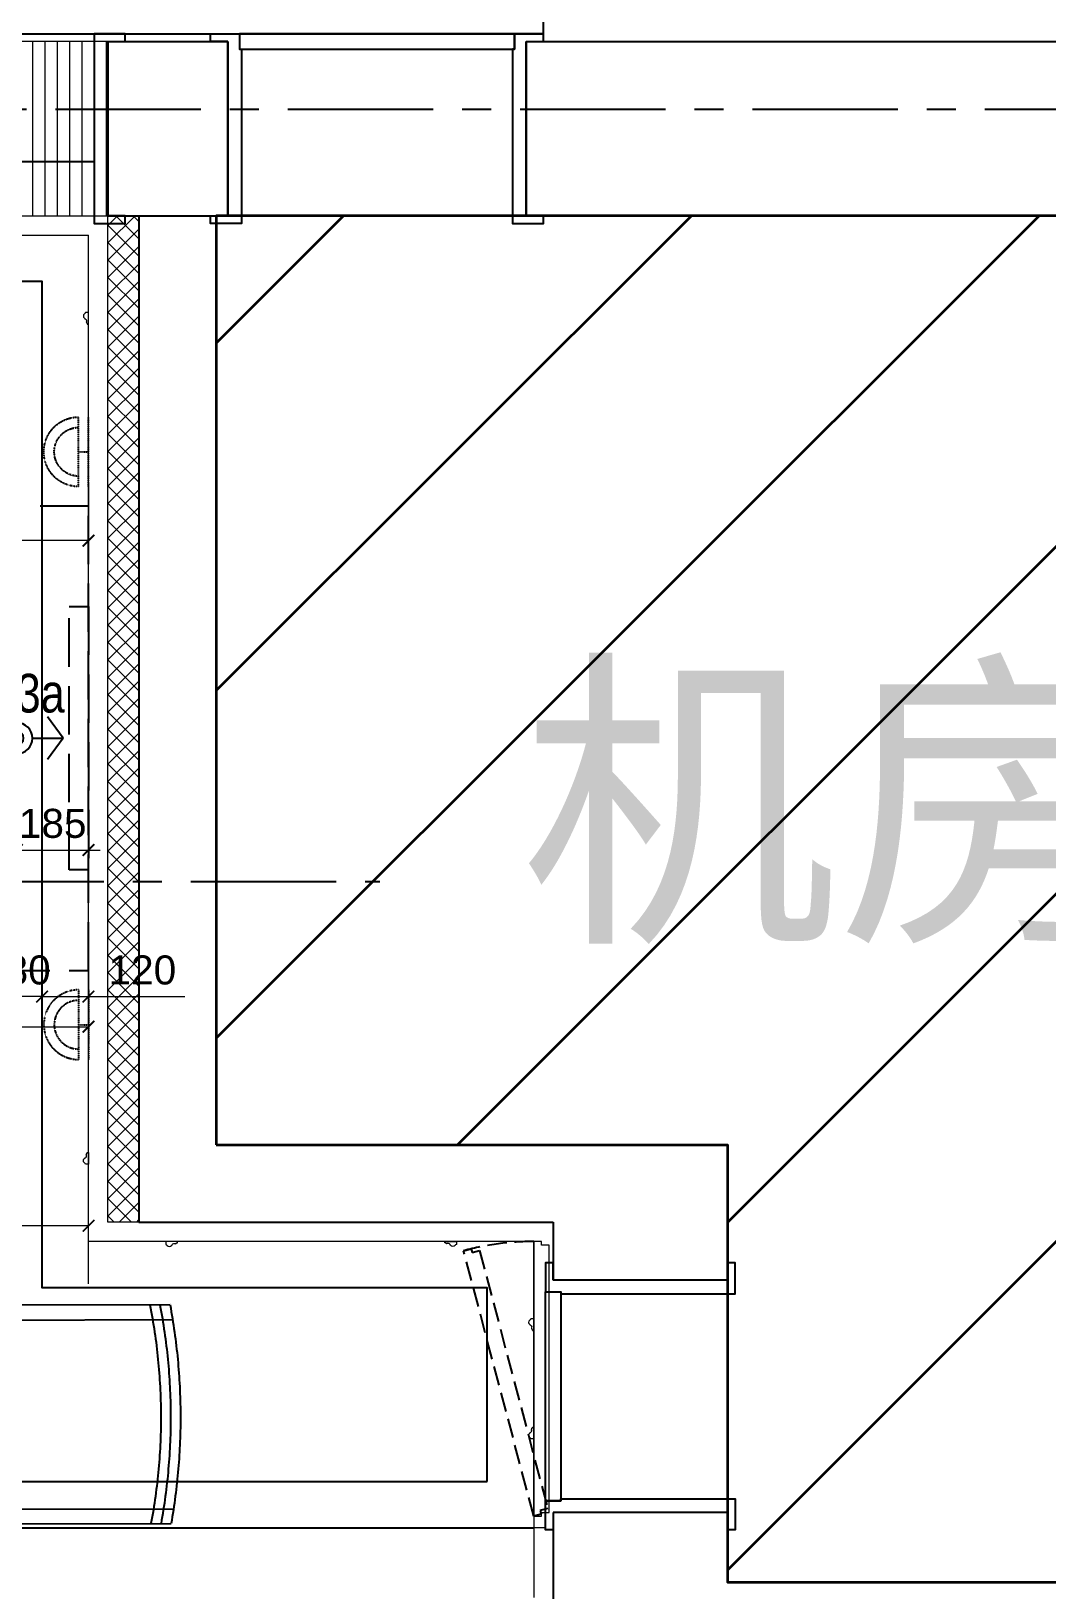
# Model space of a CAD drawing. Header units: millimetres. Extents: x -6033 to 120673, y -4970 to 90533.
# Drawn here: x 63337 to 65960, y 62390 to 66417 of the extents above; entities that cross this region are included whole.
import ezdxf
from ezdxf.enums import TextEntityAlignment as Align

# ---------------------------------------------------------------- set-up
doc = ezdxf.new("R2010")
doc.units = ezdxf.units.MM
for name, pattern in [('I-AR$0$CENTER', [2, 1.25, -0.25, 0.25, -0.25]), ('I-PLAN$0$CENTER', [2, 1.25, -0.25, 0.25, -0.25]), ('I-PLAN$0$DASH', [0.35, 0.25, -0.1]), ('I-PLAN$0$HIDDEN2', [0.1875, 0.125, -0.0625])]:
    doc.linetypes.add(name, pattern=pattern)
doc.layers.get('DefPoints').update_dxf_attribs({"color": 250})
for name, color, linetype, lineweight in [('_ACM-A-ANNO-DIMS', 2, 'Continuous', 9), ('_ACM-A-ANNO-DIMS-a', 2, 'Continuous', 18), ('_ACM-A-ANNO-DIMS-b', 2, 'Continuous', 18), ('I-AR$0$GZET_COL_GRID_1-200_轴线', 8, 'I-AR$0$CENTER', 25), ('I-AR$0$I-SCOPE', 252, 'Continuous', 35), ('I-PLAN$0$_ACM-A-WALL-HACH', 251, 'Continuous', 9), ('I-PLAN$0$I-PL-WALL-FHINISH', 73, 'Continuous', 13), ('I-PLAN$0$I-WALL', 6, 'Continuous', 13)]:
    doc.layers.add(name, color=color, linetype=linetype, lineweight=lineweight)
for name, color, linetype in [('I-AR$0$D-BASE-WALL', 4, 'Continuous'), ('I-AR$0$I-stairs', 2, 'Continuous'), ('I-AR$0$ID-TEXT-HEADING-3', 3, 'Continuous'), ('I-AR$0$I—平面—装饰面层线', 4, 'Continuous'), ('I-AR$0$I—平面—装饰面层线a', 4, 'Continuous'), ('I-CEILING$0$0-LIGHT-RC', 1, 'Continuous'), ('I-CEILING$0$0-LIGHT-TXT', 90, 'Continuous'), ('I-CEILING$0$I-RCP', 2, 'Continuous'), ('I-CEILING$0$I-RCP-AIR', 64, 'Continuous'), ('I-PLAN$0$I-GRID', 252, 'I-PLAN$0$CENTER'), ('I-PLAN$0$I-PL-DOOR', 2, 'Continuous'), ('I-PLAN$0$I-PL-FURN', 1, 'I-PLAN$0$DASH'), ('I-PLAN$0$I-PL-LIGHT', 1, 'I-PLAN$0$HIDDEN2'), ('I-PLAN$0$P-平面活动家具', 1, 'Continuous')]:
    doc.layers.add(name, color=color, linetype=linetype)
doc.styles.add('_ACM-G-NOTES', font='arial.ttf')
doc.styles.add('I-AR$0$MtXpl_', font='SimSun.ttf')
doc.styles.add('I-CEILING$0$I-CEILING$0$I-CEILING$0$ar', font='arial.ttf', dxfattribs={"width": 0.8})
doc.styles.add('I-CEILING$0$黑体', font='simhei.ttf', dxfattribs={"height": 600})
doc.dimstyles.new('_ACM-DIM-A_30', dxfattribs={"dimscale": 30, "dimtxt": 2.5, "dimasz": 1, "dimexe": 1.5, "dimexo": 1, "dimgap": 1, "dimtad": 1, "dimdec": 0, "dimrnd": 5, "dimzin": 1, "dimdsep": 46, "dimtxsty": '_ACM-G-NOTES', "dimblk": 'ARCHTICK', "dimcen": 2.5, "dimclrd": 256, "dimclre": 256, "dimclrt": 256, "dimadec": 3, "dimazin": 0, "dimtfac": 1, "dimtdec": 0, "dimtix": 1, "dimtmove": 0, "dimatfit": 3, "dimldrblk": 'DOTSMALL', "dimfxl": 5, "dimfxlon": 1, "dimlwd": 18, "dimlwe": 18, "dimarcsym": 0})

# ---------------------------------------------------------------- blocks, each defined once
blk = doc.blocks.new('I-AR$0$海龙_1211170131')
at = {"layer": 'I-AR$0$GZET_COL_GRID_1-200_轴线', "ltscale": 300}
blk.add_line((-2225, 65990), (116415, 65990), dxfattribs=at)
blk = doc.blocks.new('*U473')
for points in [[(-1125, 470), (-1170, 470), (-1170, 490), (-1095, 490), (-1095, 450), (-1090, 450), (-1090, 0), (-1170, 0), (-1170, 20), (-1125, 20), (-1125, 470)], [(-525, 470), (-480, 470), (-480, 490), (-555, 490), (-555, 450), (-560, 450), (-560, 0), (-480, 0), (-480, 20), (-525, 20), (-525, 470)]]:
    blk.add_lwpolyline(points)
at = {"color": 1}
blk.add_lwpolyline([(-1095, 450), (-555, 450), (-555, 490), (-1095, 490)], close=True, dxfattribs=at)
blk = doc.blocks.new('*U472')
for points in [[(-1125, 470), (-1170, 470), (-1170, 490), (-1095, 490), (-1095, 450), (-1090, 450), (-1090, 0), (-1170, 0), (-1170, 20), (-1125, 20), (-1125, 470)], [(-355, 470), (-310, 470), (-310, 490), (-385, 490), (-385, 450), (-390, 450), (-390, 0), (-310, 0), (-310, 20), (-355, 20), (-355, 470)]]:
    blk.add_lwpolyline(points)
at = {"color": 1}
blk.add_lwpolyline([(-1095, 450), (-385, 450), (-385, 490), (-1095, 490)], close=True, dxfattribs=at)
blk = doc.blocks.new('I-AR')
at = {"layer": 'I-AR$0$I-SCOPE'}
h = blk.add_hatch(dxfattribs=at)
h.set_pattern_fill('ANSI31', color=256, scale=200)
h.paths.add_polyline_path([(63300, 72640), (66630, 72640), (66630, 70889.4), (90600, 70890), (90600, 66390), (96650, 66390), (96650, 24876.4), (18340, 24876.4), (18340, 66390), (48090, 66390), (48090, 72640), (51400, 72640), (51400, 72649.9), (52869.5, 72649.9), (52869.5, 72640), (55240, 72640), (55240, 72790), (59460, 72790), (59460, 72640), (61830.5, 72640), (61830.5, 72649.9), (63300, 72649.9)], flags=16)
h.paths.add_polyline_path([(7330, 0), (7330, -1770), (11180, -1770), (11180, 0), (18450, 0), (18450, 2900), (27550, 2900), (27550, 18090), (37037.3, 18090), (37037.3, 17350), (96200, 17350), (96200, 18120), (114640, 18120), (114640, 84500), (0, 84500), (0, 0)])
h = blk.add_hatch(dxfattribs=at)
h.set_pattern_fill('ANSI31', color=256, scale=200)
h.paths.add_polyline_path([(63815, 63540), (65135, 63540), (65135, 62410), (66630, 62410), (66630, 65940), (63815, 65940)])
at = {"layer": 'I-AR$0$D-BASE-WALL'}
for p, q in [((63535, 66390), (63845, 66390)), ((63535, 66390), (63535, 65940)), ((63845, 66390), (63845, 65940)), ((64615, 66390), (66100, 66390)), ((64615, 66390), (64615, 65940)), ((63535, 65940), (63845, 65940)), ((63615, 65940), (63615, 63340)), ((63815, 65940), (63815, 63540)), ((64615, 65940), (96200, 65940)), ((63815, 63540), (65135, 63540)), ((65135, 63540), (65135, 63190)), ((63615, 63340), (64685, 63340)), ((64685, 63340), (64685, 63190)), ((65135, 63190), (64685, 63190)), ((64685, 62590), (64685, 61800)), ((65135, 62590), (64685, 62590)), ((65135, 62590), (65135, 62410)), ((66630, 62410), (65135, 62410))]:
    blk.add_line(p, q, dxfattribs=at)
at = {"layer": 'I-AR$0$I-SCOPE'}
blk.add_lwpolyline([(63815, 63540), (65135, 63540), (65135, 62410), (66630, 62410), (66630, 65940), (63815, 65940)], close=True, dxfattribs=at)
at = {"layer": 'I-AR$0$I-stairs'}
for p, q in [((64660, 66390), (64660, 67090)), ((61525, 66410), (64660, 66410)), ((61642.5, 66080), (63500, 66080))]:
    blk.add_line(p, q, dxfattribs=at)
at = {"layer": 'I-AR$0$I—平面—装饰面层线'}
blk.add_lwpolyline([(63535, 66390), (63580, 66390), (63580, 66410), (63500, 66410), (63500, 65920), (63580, 65920), (63580, 65940), (63535, 65940), (63535, 66390)], dxfattribs=at)
at = {"layer": 'I-AR$0$GZET_COL_GRID_1-200_轴线'}
blk.add_blockref('I-AR$0$海龙_1211170131', (225, 225), dxfattribs=at)
at = {"layer": 'I-AR$0$I—平面—装饰面层线a'}
blk.add_blockref('*U472', (64970, 65920), dxfattribs=at)
at = {"layer": 'I-AR$0$I—平面—装饰面层线a', "xscale": -1.000000000000001, "rotation": 90}
blk.add_blockref('*U473', (65155, 62065), dxfattribs=at)
at = {"layer": 'I-AR$0$ID-TEXT-HEADING-3', "style": 'I-AR$0$MtXpl_'}
blk.add_text('机房', height=600, dxfattribs=at).set_placement((64599.6, 64123.8))
blk = doc.blocks.new('I-PLAN$0$091116-BRASSERIE$0$Floor_03$0$Y_03_Floor$0$3rd-Floor-rest$0$A$C41AE3FBC')
at = {"layer": 'I-PLAN$0$I-PL-FURN', "ltscale": 500}
for p, q in [((-9.62, -6), (-9.62, 15.76)), ((9.62, -6.06), (9.62, 15.7))]:
    blk.add_line(p, q, dxfattribs=at)
blk.add_lwpolyline([(11.12, 15.38), (11.12, -6.06), (-11.12, -6), (-11.12, 15.44)], dxfattribs=at)
for centre, radius, start, end in [((-0.15, -45.9), 62.31, 79.5796, 100.1371), ((-0.15, -45.25), 60.66, 79.2974, 100.4193), ((-0.14, -44.6), 59.02, 78.9991, 100.7176)]:
    blk.add_arc(centre, radius, start, end, dxfattribs=at)
blk = doc.blocks.new('*U643')
at = {"layer": 'I-PLAN$0$I-PL-WALL-FHINISH'}
blk.add_lwpolyline([(0, 0), (0, 2600)], dxfattribs=at)
for points in [[(0, 2400), (8, 2400, 0.320816), (10.6, 2397.3), (10.6, 2396.7, -0.466827), (10.6, 2385.3), (10.6, 2384.7, 0.468154), (5.5, 2377.3), (4.8, 2376.7, -0.645582), (4.6, 2373.3), (4.6, 2372.7, 0.415157), (3.3, 2370), (0, 2370)], [(0, 200), (8, 200, -0.320816), (10.6, 202.7), (10.6, 203.3, 0.466827), (10.6, 214.7), (10.6, 215.3, -0.468154), (5.5, 222.7), (4.8, 223.3, 0.645582), (4.6, 226.7), (4.6, 227.3, -0.415157), (3.3, 230), (0, 230)]]:
    blk.add_lwpolyline(points, format="xyb", close=True, dxfattribs=at)
blk = doc.blocks.new('*U646')
at = {"layer": 'I-PLAN$0$I-PL-WALL-FHINISH'}
blk.add_lwpolyline([(0, 0), (0, 709.9)], dxfattribs=at)
for points in [[(0, 509.9), (8, 509.9, 0.320816), (10.6, 507.2), (10.6, 506.6, -0.466827), (10.6, 495.2), (10.6, 494.6, 0.468154), (5.5, 487.2), (4.8, 486.5, -0.645582), (4.6, 483.2), (4.6, 482.6, 0.415157), (3.3, 479.9), (0, 479.9)], [(0, 200), (8, 200, -0.320816), (10.6, 202.7), (10.6, 203.3, 0.466827), (10.6, 214.7), (10.6, 215.3, -0.468154), (5.5, 222.7), (4.8, 223.3, 0.645582), (4.6, 226.7), (4.6, 227.3, -0.415157), (3.3, 230), (0, 230)]]:
    blk.add_lwpolyline(points, format="xyb", close=True, dxfattribs=at)
blk = doc.blocks.new('*U647')
at = {"layer": 'I-PLAN$0$I-PL-WALL-FHINISH'}
blk.add_lwpolyline([(0, 0), (0, 1150)], dxfattribs=at)
for points in [[(0, 950), (8, 950, 0.320816), (10.6, 947.3), (10.6, 946.7, -0.466827), (10.6, 935.3), (10.6, 934.7, 0.468154), (5.5, 927.3), (4.8, 926.7, -0.645582), (4.6, 923.3), (4.6, 922.7, 0.415157), (3.3, 920), (0, 920)], [(0, 200), (8, 200, -0.320816), (10.6, 202.7), (10.6, 203.3, 0.466827), (10.6, 214.7), (10.6, 215.3, -0.468154), (5.5, 222.7), (4.8, 223.3, 0.645582), (4.6, 226.7), (4.6, 227.3, -0.415157), (3.3, 230), (0, 230)]]:
    blk.add_lwpolyline(points, format="xyb", close=True, dxfattribs=at)
blk = doc.blocks.new('I-PLAN$0$A$C5187111A')
at = {"color": 1}
for p, q in [((0, -89.9), (0, 89.9)), ((25.5, -89.9), (25.5, 89.9)), ((25.5, 0), (0, 0))]:
    blk.add_line(p, q, dxfattribs=at)
blk.add_arc((25.5, 0), 89.9, 270, 90, dxfattribs=at)
at = {"color": 11}
blk.add_arc((25.5, 0), 62.9, 270, 90, dxfattribs=at)
blk = doc.blocks.new('I-PLAN')
at = {"layer": 'I-PLAN$0$_ACM-A-WALL-HACH'}
h = blk.add_hatch(dxfattribs=at)
h.set_pattern_fill('ANSI31', color=256, scale=10, angle=45)
h.paths.add_polyline_path([(63535, 66390), (63175, 66390), (63175, 65940), (63535, 65940)])
h = blk.add_hatch(dxfattribs=at)
h.set_pattern_fill('ANSI37', color=256, scale=10)
h.paths.add_polyline_path([(63615, 63340), (63535, 63340), (63535, 65940), (63615, 65940)])
at = {"layer": 'I-PLAN$0$I-GRID', "ltscale": 300}
blk.add_lwpolyline([(50549.7, 64220), (64237.1, 64220)], dxfattribs=at)
at = {"layer": 'I-PLAN$0$I-PL-DOOR', "color": 8, "linetype": 'I-PLAN$0$DASH', "ltscale": 200}
blk.add_lwpolyline([(64671.1, 62600.1), (64651.7, 62594.9), (64654.3, 62585.3), (64635, 62580.1), (64453.8, 63266.1), (64473.1, 63271.3), (64475.7, 63261.7), (64495.1, 63266.8)], close=True, dxfattribs=at)
blk.add_arc((64635, 62590), 700, 90, 105, dxfattribs=at)
at = {"layer": 'I-PLAN$0$I-PL-FURN', "ltscale": 500}
for points in [[(63485, 65190), (63085, 65190), (63085, 63990), (63485, 63990)], [(63435, 64249.9), (63435, 64930.1), (63485, 64930.1), (63485, 64249.9)]]:
    blk.add_lwpolyline(points, close=True, dxfattribs=at)
at = {"layer": 'I-PLAN$0$I-PL-WALL-FHINISH'}
for points in [[(63285, 65890), (63485, 65890)], [(64635, 62580.1), (64635, 62550)], [(64665, 62550), (64635, 62550), (64635, 62370)]]:
    blk.add_lwpolyline(points, dxfattribs=at)
blk.add_lwpolyline([(64675, 63280), (64655, 63280), (64655, 63290), (64635, 63290), (64635, 62580.1), (64655, 62580.1), (64655, 62590.1), (64675, 62590.1)], close=True, dxfattribs=at)
at = {"layer": 'I-PLAN$0$I-WALL'}
for points in [[(63535, 66390), (63175, 66390), (63175, 65940), (63535, 65940)], [(63615, 63340), (63535, 63340), (63535, 65940), (63615, 65940)]]:
    blk.add_lwpolyline(points, close=True, dxfattribs=at)
at = {"layer": 'I-PLAN$0$I-PL-LIGHT', "color": 8, "xscale": -1}
blk.add_blockref('I-PLAN$0$A$C5187111A', (63485, 65330), dxfattribs=at)
at = {"layer": 'I-PLAN$0$I-PL-LIGHT', "color": 8, "rotation": 180}
blk.add_blockref('I-PLAN$0$A$C5187111A', (63485, 63850), dxfattribs=at)
at = {"layer": 'I-PLAN$0$I-PL-WALL-FHINISH', "xscale": -1}
for name, p in [('*U643', (63485, 63290)), ('*U646', (64635, 62580.1))]:
    blk.add_blockref(name, p, dxfattribs=at)
at = {"layer": 'I-PLAN$0$I-PL-WALL-FHINISH', "xscale": -1.000000000000002, "rotation": 90}
blk.add_blockref('*U647', (64635, 63290), dxfattribs=at)
at = {"layer": 'I-PLAN$0$P-平面活动家具', "xscale": -25.39999999990686, "yscale": 25.39999999990686, "zscale": 25.39999999990687, "rotation": 270.1416414611858}
blk.add_blockref('I-PLAN$0$091116-BRASSERIE$0$Floor_03$0$Y_03_Floor$0$3rd-Floor-rest$0$A$C41AE3FBC', (63305.6, 62842.7), dxfattribs=at)
blk = doc.blocks.new('I-CEILING$0$3g43r')
at = {"layer": 'I-CEILING$0$0-LIGHT-RC'}
for p, q in [((52418.5, 64872.2), (52363.2, 64831.2)), ((52418.5, 64792.2), (52418.5, 64872.2)), ((52418.5, 64872.2), (52473.9, 64831.2))]:
    blk.add_line(p, q, dxfattribs=at)
for radius in [40, 17.3]:
    blk.add_circle((52418.5, 64752.2), radius, dxfattribs=at)
blk = doc.blocks.new('I-CEILING')
at = {"layer": 'I-CEILING$0$I-RCP'}
blk.add_lwpolyline([(64515, 62670), (64515, 63170), (63365, 63170), (63365, 65770), (51335, 65770), (51335, 63170), (50270, 63170), (50270, 62670)], close=True, dxfattribs=at)
blk.add_lwpolyline([(61580, 62550), (64635, 62550)], dxfattribs=at)
at = {"xscale": -1, "rotation": 270}
blk.add_blockref('I-CEILING$0$3g43r', (-1452.2, 12171.5), dxfattribs=at)
at = {"layer": 'I-CEILING$0$0-LIGHT-TXT', "style": 'I-CEILING$0$I-CEILING$0$I-CEILING$0$ar', "width": 0.8}
blk.add_text('LF3a', height=100, dxfattribs=at).set_placement((63169, 64656.5))
at = {"layer": 'I-CEILING$0$I-RCP-AIR', "style": 'I-CEILING$0$黑体'}
for tag, p in [('R', (61966.4, 71748.9)), ('R', (61966.4, 66925.2)), ('R', (51736.1, 63924.8)), ('R', (62976.1, 63924.8)), ('S', (56433.6, 63065))]:
    blk.add_attdef(tag, text='', height=100, dxfattribs=at).set_placement(p, align=Align.MIDDLE_CENTER)
blk = doc.blocks.new('_ArchTick')
at = {"color": 2, "linetype": 'ByBlock', "const_width": 0.15}
blk.add_lwpolyline([(-0.5, -0.5), (0.5, 0.5)], dxfattribs=at)
blk = doc.blocks.new('*D143')
at = {"layer": '_ACM-A-ANNO-DIMS', "lineweight": 18, "transparency": 16777216}
for p, q in [((63235, 64072.6), (63235, 63877.6)), ((63365, 64072.6), (63365, 63877.6)), ((63235, 63922.6), (63205, 63922.6)), ((63365, 63922.6), (63235, 63922.6)), ((63365, 63922.6), (63395, 63922.6))]:
    blk.add_line(p, q, dxfattribs=at)
at = {"layer": 'DefPoints', "color": 0, "transparency": 16777216}
for p in [(63235, 64220), (63365, 64220), (63235, 63922.6)]:
    blk.add_point(p, dxfattribs=at)
at = {"layer": '_ACM-A-ANNO-DIMS', "lineweight": 18, "transparency": 16777216, "xscale": 30, "yscale": 30, "zscale": 30}
blk.add_blockref('_ArchTick', (63235, 63922.6), dxfattribs=at)
at = {"layer": '_ACM-A-ANNO-DIMS', "lineweight": 18, "transparency": 16777216, "xscale": 30, "yscale": 30, "zscale": 30, "rotation": 180}
blk.add_blockref('_ArchTick', (63365, 63922.6), dxfattribs=at)
at = {"layer": '_ACM-A-ANNO-DIMS', "transparency": 16777216, "insert": (63300, 63990.9), "char_height": 75, "attachment_point": 5, "style": '_ACM-G-NOTES'}
blk.add_mtext('130', dxfattribs=at)
blk = doc.blocks.new('_DotSmall')
at = {"color": 0, "linetype": 'ByBlock', "const_width": 0.5}
blk.add_lwpolyline([(-0.0625, 0, 1), (0.0625, 0, 1)], format="xyb", close=True, dxfattribs=at)
blk = doc.blocks.new('*D142')
at = {"layer": '_ACM-A-ANNO-DIMS', "lineweight": 18, "transparency": 16777216}
for p, q in [((63365, 64072.6), (63365, 63877.6)), ((63485, 64072.6), (63485, 63877.6)), ((63365, 63922.6), (63485, 63922.6)), ((63485, 63922.6), (63733.4, 63922.6))]:
    blk.add_line(p, q, dxfattribs=at)
at = {"layer": 'DefPoints', "color": 0, "transparency": 16777216}
for p in [(63365, 64220), (63485, 64220), (63365, 63922.6)]:
    blk.add_point(p, dxfattribs=at)
at = {"layer": '_ACM-A-ANNO-DIMS', "lineweight": 18, "transparency": 16777216, "xscale": 30, "yscale": 30, "zscale": 30, "rotation": 180}
blk.add_blockref('_ArchTick', (63365, 63922.6), dxfattribs=at)
at = {"layer": '_ACM-A-ANNO-DIMS', "lineweight": 18, "transparency": 16777216, "xscale": 30, "yscale": 30, "zscale": 30}
blk.add_blockref('_ArchTick', (63485, 63922.6), dxfattribs=at)
at = {"layer": '_ACM-A-ANNO-DIMS', "transparency": 16777216, "insert": (63624.2, 63990.9), "char_height": 75, "attachment_point": 5, "style": '_ACM-G-NOTES'}
blk.add_mtext('120', dxfattribs=at)
blk = doc.blocks.new('*D128')
at = {"layer": '_ACM-A-ANNO-DIMS-a', "lineweight": 18, "transparency": 16777216}
for p, q in [((62830, 63994.8), (62830, 63799.8)), ((63485, 63994.8), (63485, 63799.8)), ((62830, 63844.8), (63485, 63844.8))]:
    blk.add_line(p, q, dxfattribs=at)
at = {"layer": 'DefPoints', "color": 0, "transparency": 16777216}
for p in [(62830, 64220), (63485, 64220), (63485, 63844.8)]:
    blk.add_point(p, dxfattribs=at)
at = {"layer": '_ACM-A-ANNO-DIMS-a', "lineweight": 18, "transparency": 16777216, "xscale": 30, "yscale": 30, "zscale": 30, "rotation": 180}
blk.add_blockref('_ArchTick', (62830, 63844.8), dxfattribs=at)
at = {"layer": '_ACM-A-ANNO-DIMS-a', "lineweight": 18, "transparency": 16777216, "xscale": 30, "yscale": 30, "zscale": 30}
blk.add_blockref('_ArchTick', (63485, 63844.8), dxfattribs=at)
at = {"layer": '_ACM-A-ANNO-DIMS-a', "transparency": 16777216, "insert": (63157.5, 63913.1), "char_height": 75, "attachment_point": 5, "style": '_ACM-G-NOTES'}
blk.add_mtext('655', dxfattribs=at)
blk = doc.blocks.new('*D152')
at = {"layer": '_ACM-A-ANNO-DIMS-a', "lineweight": 18, "transparency": 16777216}
for p, q in [((63300, 64451.3), (63300, 64256.3)), ((63485, 64451.3), (63485, 64256.3)), ((63300, 64301.3), (63270, 64301.3)), ((63300, 64301.3), (63485, 64301.3)), ((63485, 64301.3), (63515, 64301.3))]:
    blk.add_line(p, q, dxfattribs=at)
at = {"layer": 'DefPoints', "color": 0, "transparency": 16777216}
for p in [(63300, 64590), (63485, 64590), (63485, 64301.3)]:
    blk.add_point(p, dxfattribs=at)
at = {"layer": '_ACM-A-ANNO-DIMS-a', "lineweight": 18, "transparency": 16777216, "xscale": 30, "yscale": 30, "zscale": 30}
blk.add_blockref('_ArchTick', (63300, 64301.3), dxfattribs=at)
at = {"layer": '_ACM-A-ANNO-DIMS-a', "lineweight": 18, "transparency": 16777216, "xscale": 30, "yscale": 30, "zscale": 30, "rotation": 180}
blk.add_blockref('_ArchTick', (63485, 64301.3), dxfattribs=at)
at = {"layer": '_ACM-A-ANNO-DIMS-a', "transparency": 16777216, "insert": (63392.5, 64369.6), "char_height": 75, "attachment_point": 5, "style": '_ACM-G-NOTES'}
blk.add_mtext('185', dxfattribs=at)
blk = doc.blocks.new('*D178')
at = {"layer": '_ACM-A-ANNO-DIMS-b', "lineweight": 18, "transparency": 16777216}
for p, q in [((62179.2, 65250.5), (62179.2, 65055.5)), ((63485, 65250.5), (63485, 65055.5)), ((63485, 65100.5), (62179.2, 65100.5))]:
    blk.add_line(p, q, dxfattribs=at)
at = {"layer": 'DefPoints', "color": 0, "transparency": 16777216}
for p in [(62179.2, 65375), (63485, 65375), (62179.2, 65100.5)]:
    blk.add_point(p, dxfattribs=at)
at = {"layer": '_ACM-A-ANNO-DIMS-b', "lineweight": 18, "transparency": 16777216, "xscale": 30, "yscale": 30, "zscale": 30, "rotation": 180}
blk.add_blockref('_ArchTick', (62179.2, 65100.5), dxfattribs=at)
at = {"layer": '_ACM-A-ANNO-DIMS-b', "lineweight": 18, "transparency": 16777216, "xscale": 30, "yscale": 30, "zscale": 30}
blk.add_blockref('_ArchTick', (63485, 65100.5), dxfattribs=at)
at = {"layer": '_ACM-A-ANNO-DIMS-b', "transparency": 16777216, "insert": (62832.1, 65168.8), "char_height": 75, "attachment_point": 5, "style": '_ACM-G-NOTES'}
blk.add_mtext('1305', dxfattribs=at)
blk = doc.blocks.new('*D184')
at = {"layer": '_ACM-A-ANNO-DIMS-b', "lineweight": 18, "transparency": 16777216}
for p, q in [((62179.2, 63180.6), (62179.2, 63375.6)), ((63485, 63180.6), (63485, 63375.6)), ((63485, 63330.6), (62179.2, 63330.6))]:
    blk.add_line(p, q, dxfattribs=at)
at = {"layer": 'DefPoints', "color": 0, "transparency": 16777216}
for p in [(62179.2, 63330.6), (62179.2, 63065), (63485, 63065)]:
    blk.add_point(p, dxfattribs=at)
at = {"layer": '_ACM-A-ANNO-DIMS-b', "lineweight": 18, "transparency": 16777216, "xscale": 30, "yscale": 30, "zscale": 30, "rotation": 180}
blk.add_blockref('_ArchTick', (62179.2, 63330.6), dxfattribs=at)
at = {"layer": '_ACM-A-ANNO-DIMS-b', "lineweight": 18, "transparency": 16777216, "xscale": 30, "yscale": 30, "zscale": 30}
blk.add_blockref('_ArchTick', (63485, 63330.6), dxfattribs=at)
at = {"layer": '_ACM-A-ANNO-DIMS-b', "transparency": 16777216, "insert": (62832.1, 63398.9), "char_height": 75, "attachment_point": 5, "style": '_ACM-G-NOTES'}
blk.add_mtext('1305', dxfattribs=at)

msp = doc.modelspace()

# ---------------------------------------------------------------- block references
for name in ['I-AR', 'I-PLAN']:
    msp.add_blockref(name, (0, 0))

# ---------------------------------------------------------------- next in the draw order: block references
msp.add_blockref('I-CEILING', (0, 0))

# ---------------------------------------------------------------- next in the draw order: dimensions: what is measured, and where the dimension line sits
at = {"layer": '_ACM-A-ANNO-DIMS'}
dim = msp.add_linear_dim(base=(63235, 63922.6), p1=(63365, 64220), p2=(63235, 64220), dimstyle='_ACM-DIM-A_30', dxfattribs=at)
dim.commit()
dim.dimension.update_dxf_attribs({"geometry": '*D143', "text_midpoint": (63300, 63990.9)})
dim = msp.add_linear_dim(base=(63365, 63922.6), p1=(63485, 64220), p2=(63365, 64220), dimstyle='_ACM-DIM-A_30', dxfattribs=at)
dim.commit()
dim.dimension.update_dxf_attribs({"geometry": '*D142', "text_midpoint": (63624.2, 63922.6), "dimtype": 160})
at = {"layer": '_ACM-A-ANNO-DIMS-a'}
for base, p1, p2, picture, middle in [((63485, 64301.3), (63300, 64590), (63485, 64590), '*D152', (63392.5, 64369.6)), ((63485, 63844.8), (62830, 64220), (63485, 64220), '*D128', (63157.5, 63913.1))]:
    dim = msp.add_linear_dim(base=base, p1=p1, p2=p2, dimstyle='_ACM-DIM-A_30', override={"dimzin": 8}, dxfattribs=at)
    dim.commit()
    dim.dimension.update_dxf_attribs({"geometry": picture, "text_midpoint": middle})
at = {"layer": '_ACM-A-ANNO-DIMS-b'}
for base, p1, p2, picture, middle in [((62179.2, 65100.5), (63485, 65375), (62179.2, 65375), '*D178', (62832.1, 65168.8)), ((62179.2, 63330.6), (63485, 63065), (62179.2, 63065), '*D184', (62832.1, 63398.9))]:
    dim = msp.add_linear_dim(base=base, p1=p1, p2=p2, dimstyle='_ACM-DIM-A_30', override={"dimzin": 8}, dxfattribs=at)
    dim.commit()
    dim.dimension.update_dxf_attribs({"geometry": picture, "text_midpoint": middle})

doc.saveas('drawing.dxf')
